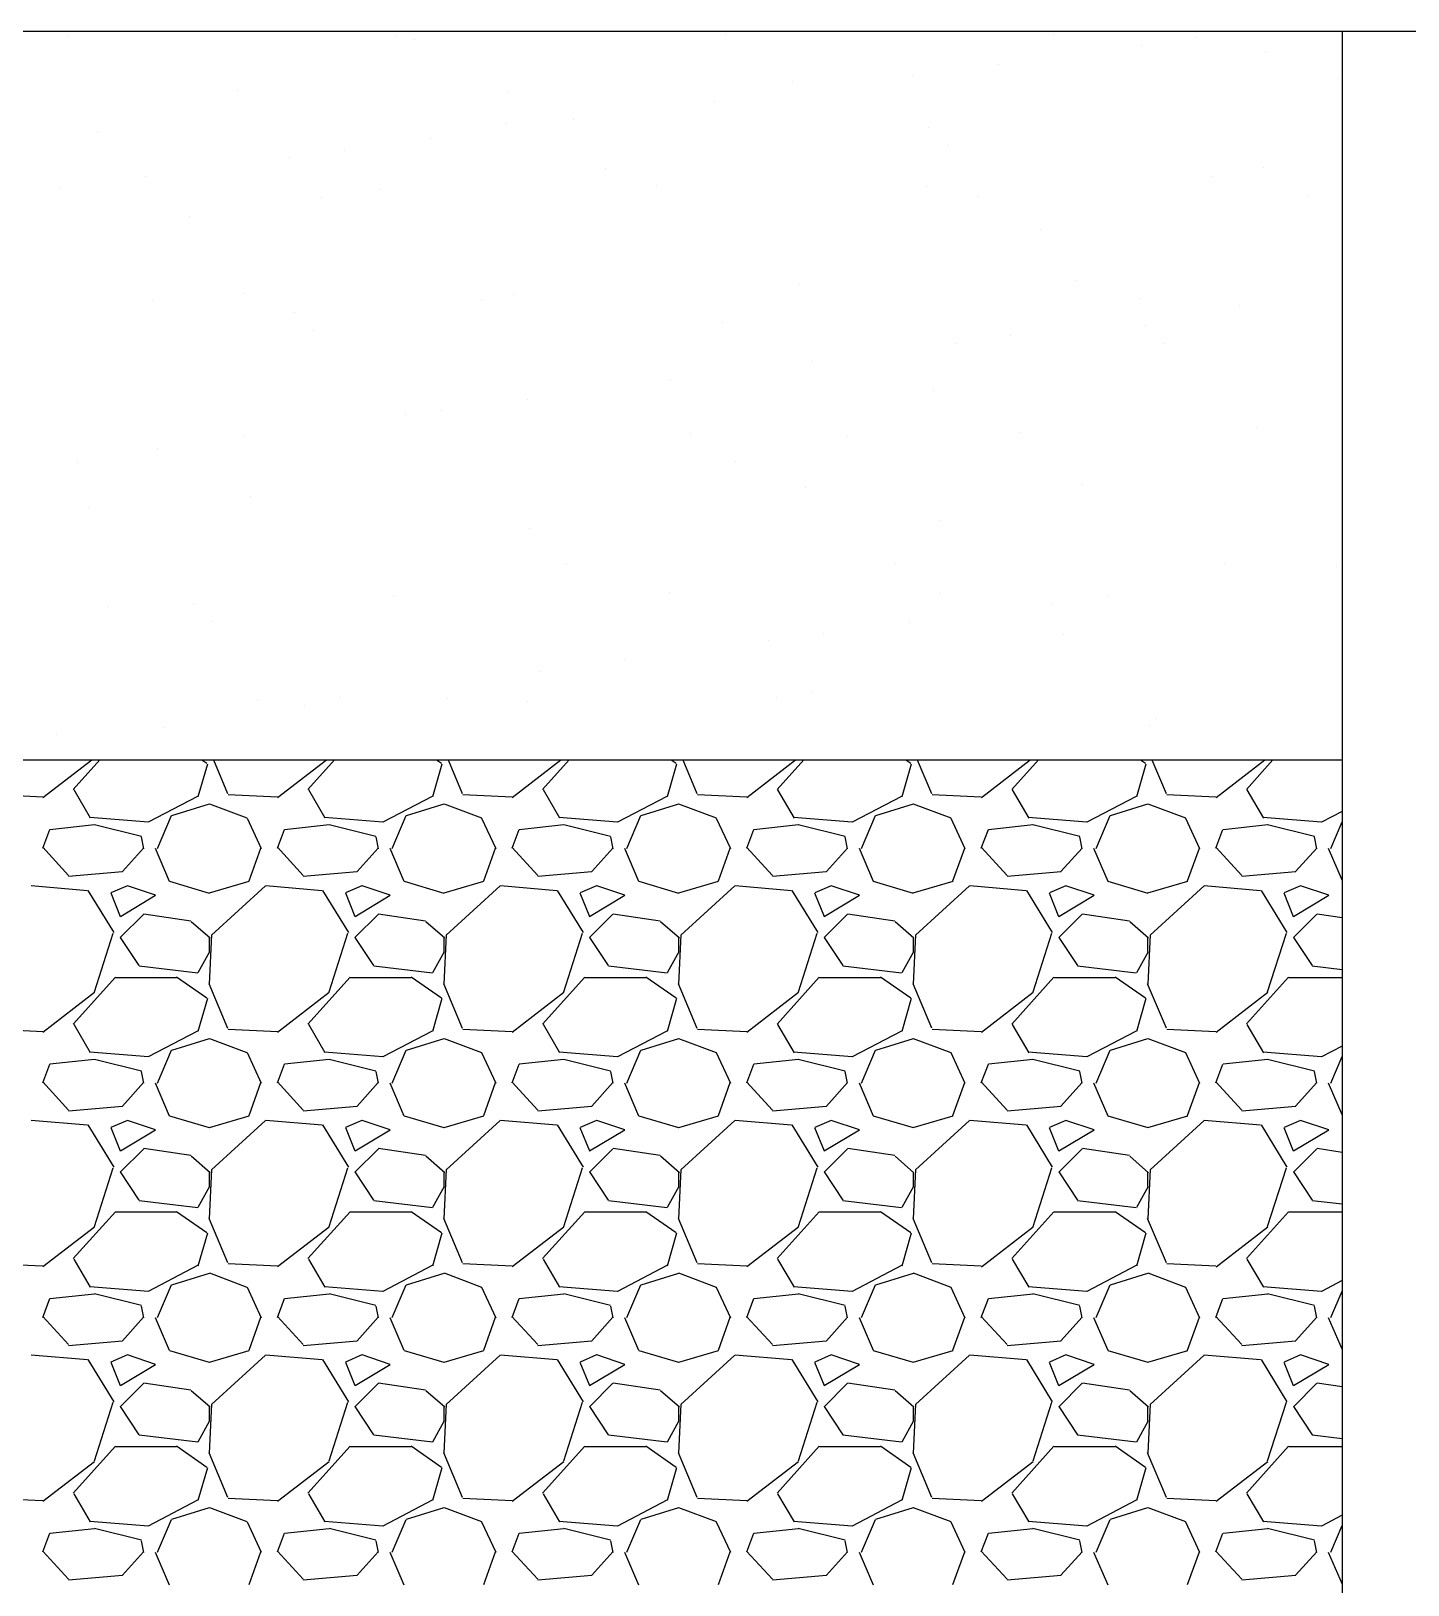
# Model space of a CAD drawing. Header units: metres. Extents: x 0 to 298, y 0 to 162.
# Drawn here: x 126.163 to 128.012, y 51.477 to 53.563 of the extents above; entities that cross this region are included whole.
import ezdxf

# ---------------------------------------------------------------- set-up
doc = ezdxf.new("R2010")
doc.units = ezdxf.units.M
doc.header["$MEASUREMENT"] = 0

msp = doc.modelspace()

# ---------------------------------------------------------------- linework, layer by layer
for p, q in [((121.79638, 53.5635), (131.25214, 53.5635)), ((126.21214, 53.55674), (126.21214, 53.55674)), ((126.65362, 53.55754), (126.65362, 53.55754)), ((126.67809, 53.55178), (126.67809, 53.55178)), ((127.0951, 53.55834), (127.0951, 53.55834)), ((127.53657, 53.55914), (127.53657, 53.55914)), ((127.72854, 53.55434), (127.72854, 53.55434)), ((127.9234, 53.5635), (127.9234, 47.10493)), ((127.65475, 53.54463), (127.65475, 53.54463)), ((127.82098, 53.53437), (127.82098, 53.53437)), ((127.34694, 53.5041), (127.34694, 53.5041)), ((127.4622, 53.51928), (127.4622, 53.51928)), ((126.43991, 53.48432), (126.43991, 53.48432)), ((127.18545, 53.49638), (127.18545, 53.49638)), ((127.91919, 53.49937), (127.91919, 53.49937)), ((126.80256, 53.48258), (126.80256, 53.48258)), ((127.0806, 53.46904), (127.0806, 53.46904)), ((126.89155, 53.44415), (126.89155, 53.44415)), ((126.25192, 53.42736), (126.25192, 53.42736)), ((126.80142, 53.43876), (126.80142, 53.43876)), ((127.36869, 53.43389), (127.36869, 53.43389)), ((126.58374, 53.40363), (126.58374, 53.40363)), ((126.699, 53.4188), (126.699, 53.4188)), ((127.39482, 53.40995), (127.39482, 53.40995)), ((126.50995, 53.39391), (126.50995, 53.39391)), ((127.81755, 53.38014), (127.81755, 53.38014)), ((126.3174, 53.36856), (126.3174, 53.36856)), ((126.93459, 53.37854), (126.93459, 53.37854)), ((127.74823, 53.36819), (127.74823, 53.36819)), ((126.20214, 53.35339), (126.20214, 53.35339)), ((126.5529, 53.33965), (126.5529, 53.33965)), ((126.63161, 53.35141), (126.63161, 53.35141)), ((127.00269, 53.35614), (127.00269, 53.35614)), ((127.36534, 53.3544), (127.36534, 53.3544)), ((127.43585, 53.34126), (127.43585, 53.34126)), ((127.87733, 53.34206), (127.87733, 53.34206)), ((126.37525, 53.31434), (126.37525, 53.31434)), ((127.51815, 53.29693), (127.51815, 53.29693)), ((127.19438, 53.22322), (127.19438, 53.22322)), ((127.56547, 53.22796), (127.56547, 53.22796)), ((126.32664, 53.20174), (126.32664, 53.20174)), ((126.44884, 53.21117), (126.44884, 53.21117)), ((126.76811, 53.20254), (126.76811, 53.20254)), ((126.81149, 53.20943), (126.81149, 53.20943)), ((127.65107, 53.20415), (127.65107, 53.20415)), ((127.78546, 53.19478), (127.78546, 53.19478)), ((126.51636, 53.18504), (126.51636, 53.18504)), ((127.09199, 53.17251), (127.09199, 53.17251)), ((126.54249, 53.1611), (126.54249, 53.1611)), ((127.47765, 53.15426), (127.47765, 53.15426)), ((127.65925, 53.16764), (127.65925, 53.16764)), ((127.40386, 53.14454), (127.40386, 53.14454)), ((127.68538, 53.14369), (127.68538, 53.14369)), ((127.2113, 53.11919), (127.2113, 53.11919)), ((127.02226, 53.09431), (127.02226, 53.09431)), ((126.8297, 53.06895), (126.8297, 53.06895)), ((127.37427, 53.08124), (127.37427, 53.08124)), ((126.66582, 53.04809), (126.66582, 53.04809)), ((126.71445, 53.05378), (126.71445, 53.05378)), ((127.49056, 53.02435), (127.49056, 53.02435)), ((127.80872, 53.03068), (127.80872, 53.03068)), ((126.33285, 53.00354), (126.33285, 53.00354)), ((126.4481, 53.01872), (126.4481, 53.01872)), ((127.04909, 53.02354), (127.04909, 53.02354)), ((127.25922, 53.01927), (127.25922, 53.01927)), ((126.22591, 52.98385), (126.22591, 52.98385)), ((127.10887, 52.98546), (127.10887, 52.98546)), ((127.20331, 52.95007), (127.20331, 52.95007)), ((127.5744, 52.9548), (127.5744, 52.9548)), ((126.23966, 52.92366), (126.23966, 52.92366)), ((126.45777, 52.93801), (126.45777, 52.93801)), ((127.38255, 52.90625), (127.38255, 52.90625)), ((126.83305, 52.89485), (126.83305, 52.89485)), ((126.88261, 52.84755), (126.88261, 52.84755)), ((127.32408, 52.84835), (127.32408, 52.84835)), ((127.76556, 52.84915), (127.76556, 52.84915)), ((127.91617, 52.84494), (127.91617, 52.84494)), ((126.38076, 52.79436), (126.38076, 52.79436)), ((126.64947, 52.80509), (126.64947, 52.80509)), ((127.02055, 52.80983), (127.02055, 52.80983)), ((127.3832, 52.80809), (127.3832, 52.80809)), ((127.53457, 52.7947), (127.53457, 52.7947)), ((127.60836, 52.80441), (127.60836, 52.80441)), ((126.26657, 52.7913), (126.26657, 52.7913)), ((126.40689, 52.77042), (126.40689, 52.77042)), ((127.22676, 52.75418), (127.22676, 52.75418)), ((127.34201, 52.76935), (127.34201, 52.76935)), ((127.54978, 52.75301), (127.54978, 52.75301)), ((127.15297, 52.74446), (127.15297, 52.74446)), ((126.96041, 52.71911), (126.96041, 52.71911)), ((126.84516, 52.70394), (126.84516, 52.70394)), ((127.21225, 52.67691), (127.21225, 52.67691)), ((126.4667, 52.66485), (126.4667, 52.66485)), ((126.53022, 52.65741), (126.53022, 52.65741)), ((126.57881, 52.66887), (126.57881, 52.66887)), ((126.7221, 52.66775), (126.7221, 52.66775)), ((126.82935, 52.66311), (126.82935, 52.66311)), ((127.16358, 52.66855), (127.16358, 52.66855)), ((126.34041, 52.62886), (126.34041, 52.62886)), ((127.66484, 52.63127), (127.66484, 52.63127)), ((127.67312, 52.64), (127.67312, 52.64)), ((126.19721, 52.61863), (126.19721, 52.61863)), ((124.58303, 52.58484), (127.9234, 52.58484)), ((126.17912, 52.53425), (126.24458, 52.58484)), ((126.21971, 52.54508), (126.25549, 52.58484)), ((126.39985, 52.57921), (126.38725, 52.53511)), ((126.39256, 52.58484), (126.39935, 52.58014)), ((126.40798, 52.58484), (126.42698, 52.53971)), ((126.49415, 52.53425), (126.55962, 52.58484)), ((126.53474, 52.54508), (126.57052, 52.58484)), ((126.71488, 52.57921), (126.70228, 52.53511)), ((126.7076, 52.58484), (126.71438, 52.58014)), ((126.72301, 52.58484), (126.74201, 52.53972)), ((126.80919, 52.53425), (126.87466, 52.58484)), ((126.84978, 52.54508), (126.88555, 52.58484)), ((127.02992, 52.57921), (127.01732, 52.53511)), ((127.02264, 52.58484), (127.02941, 52.58014)), ((127.03805, 52.58484), (127.05704, 52.53972)), ((127.12422, 52.53424), (127.18969, 52.58484)), ((127.16481, 52.54509), (127.20059, 52.58484)), ((127.34495, 52.57921), (127.33235, 52.53511)), ((127.33767, 52.58484), (127.34445, 52.58014)), ((127.35308, 52.58484), (127.37207, 52.53972)), ((127.43926, 52.53424), (127.50473, 52.58484)), ((127.47984, 52.54509), (127.51562, 52.58484)), ((127.65999, 52.57921), (127.64739, 52.53511)), ((127.65271, 52.58484), (127.65948, 52.58015)), ((127.66811, 52.58484), (127.68711, 52.53973)), ((127.75429, 52.53424), (127.81977, 52.58484)), ((127.79488, 52.54509), (127.83065, 52.58484)), ((126.24296, 52.50656), (126.22091, 52.54436)), ((126.558, 52.50656), (126.53595, 52.54436)), ((126.87303, 52.50656), (126.85098, 52.54436)), ((127.18807, 52.50656), (127.16602, 52.54436)), ((127.50311, 52.50656), (127.48105, 52.54436)), ((127.81814, 52.50656), (127.79609, 52.54436)), ((126.11273, 52.53831), (126.17889, 52.53516)), ((126.38669, 52.5356), (126.32053, 52.50094)), ((126.35227, 52.50997), (126.40268, 52.52573)), ((126.40258, 52.52581), (126.45298, 52.50691)), ((126.42777, 52.53831), (126.49392, 52.53516)), ((126.70172, 52.5356), (126.63556, 52.50095)), ((126.6673, 52.50997), (126.71771, 52.52573)), ((126.71761, 52.52581), (126.76802, 52.50691)), ((126.7428, 52.53831), (126.80896, 52.53516)), ((127.01675, 52.5356), (126.9506, 52.50095)), ((126.98234, 52.50997), (127.03274, 52.52573)), ((127.03265, 52.52581), (127.08305, 52.50691)), ((127.05783, 52.53831), (127.12399, 52.53516)), ((127.33179, 52.5356), (127.26563, 52.50095)), ((127.29737, 52.50997), (127.34778, 52.52573)), ((127.34768, 52.52581), (127.39809, 52.50691)), ((127.37287, 52.53831), (127.43903, 52.53516)), ((127.64682, 52.5356), (127.58066, 52.50095)), ((127.6124, 52.50997), (127.66281, 52.52573)), ((127.66271, 52.52581), (127.71312, 52.50691)), ((127.6879, 52.53831), (127.75406, 52.53516)), ((126.32064, 52.50097), (126.24188, 52.50727)), ((126.33294, 52.4658), (126.35184, 52.5099)), ((126.45308, 52.50667), (126.47199, 52.46571)), ((126.63568, 52.50097), (126.55692, 52.50727)), ((126.64798, 52.4658), (126.66688, 52.5099)), ((126.76812, 52.50667), (126.78702, 52.46571)), ((126.95071, 52.50097), (126.87195, 52.50727)), ((126.96301, 52.4658), (126.98191, 52.5099)), ((127.08315, 52.50667), (127.10205, 52.46571)), ((127.26574, 52.50097), (127.18699, 52.50727)), ((127.27804, 52.4658), (127.29694, 52.5099)), ((127.39819, 52.50667), (127.41709, 52.46571)), ((127.58078, 52.50097), (127.50202, 52.50727)), ((127.59307, 52.4658), (127.61198, 52.5099)), ((127.71322, 52.50666), (127.73212, 52.46571)), ((127.89581, 52.50097), (127.81705, 52.50727)), ((127.9234, 52.51546), (127.8957, 52.50095)), ((126.17886, 52.46613), (126.18832, 52.49133)), ((126.24836, 52.49733), (126.1885, 52.49103)), ((126.31121, 52.48187), (126.2482, 52.49762)), ((126.4939, 52.46613), (126.50335, 52.49133)), ((126.56339, 52.49733), (126.50353, 52.49103)), ((126.62624, 52.48187), (126.56324, 52.49762)), ((126.80893, 52.46613), (126.81838, 52.49133)), ((126.87842, 52.49733), (126.81857, 52.49103)), ((126.94128, 52.48187), (126.87827, 52.49762)), ((127.12397, 52.46613), (127.13342, 52.49133)), ((127.19346, 52.49733), (127.1336, 52.49103)), ((127.25631, 52.48187), (127.1933, 52.49762)), ((127.439, 52.46613), (127.44845, 52.49133)), ((127.50849, 52.49733), (127.44863, 52.49103)), ((127.57134, 52.48187), (127.50834, 52.49762)), ((127.75403, 52.46613), (127.76348, 52.49133)), ((127.82352, 52.49733), (127.76367, 52.49103)), ((127.88638, 52.48187), (127.82337, 52.49763)), ((127.90811, 52.4658), (127.9234, 52.50148)), ((126.21344, 52.42952), (126.17879, 52.46732)), ((126.31422, 52.46632), (126.28587, 52.43482)), ((126.31445, 52.46547), (126.3113, 52.48122)), ((126.32971, 52.46607), (126.34861, 52.42196)), ((126.45588, 52.4223), (126.47164, 52.46641)), ((126.52848, 52.42952), (126.49382, 52.46733)), ((126.62925, 52.46633), (126.6009, 52.43482)), ((126.62949, 52.46547), (126.62634, 52.48122)), ((126.64474, 52.46607), (126.66364, 52.42196)), ((126.77092, 52.4223), (126.78667, 52.46641)), ((126.84351, 52.42953), (126.80886, 52.46733)), ((126.94429, 52.46633), (126.91593, 52.43482)), ((126.94452, 52.46547), (126.94137, 52.48122)), ((126.95977, 52.46607), (126.97867, 52.42196)), ((127.08595, 52.4223), (127.1017, 52.46641)), ((127.15854, 52.42953), (127.12389, 52.46733)), ((127.25932, 52.46633), (127.23097, 52.43483)), ((127.25956, 52.46547), (127.2564, 52.48122)), ((127.2748, 52.46607), (127.29371, 52.42196)), ((127.40098, 52.42231), (127.41674, 52.46641)), ((127.47358, 52.42953), (127.43892, 52.46734)), ((127.57435, 52.46633), (127.546, 52.43483)), ((127.57459, 52.46547), (127.57144, 52.48122)), ((127.58984, 52.46607), (127.60874, 52.42196)), ((127.71602, 52.42231), (127.73177, 52.46641)), ((127.78861, 52.42953), (127.75396, 52.46734)), ((127.88939, 52.46633), (127.86103, 52.43483)), ((127.88962, 52.46547), (127.88647, 52.48122)), ((127.90487, 52.46607), (127.9234, 52.42283)), ((126.28605, 52.43439), (126.21359, 52.42809)), ((126.34891, 52.42167), (126.40247, 52.40592)), ((126.40264, 52.40602), (126.4562, 52.42178)), ((126.60108, 52.43439), (126.52862, 52.42809)), ((126.66395, 52.42167), (126.7175, 52.40592)), ((126.71768, 52.40602), (126.77123, 52.42178)), ((126.91612, 52.43439), (126.84366, 52.42809)), ((126.97898, 52.42167), (127.03254, 52.40592)), ((127.03271, 52.40602), (127.08627, 52.42178)), ((127.23115, 52.43439), (127.15869, 52.42809)), ((127.29401, 52.42167), (127.34757, 52.40592)), ((127.34774, 52.40602), (127.4013, 52.42178)), ((127.54618, 52.43439), (127.47373, 52.42808)), ((127.60905, 52.42167), (127.6626, 52.40592)), ((127.66278, 52.40602), (127.71633, 52.42178)), ((127.86122, 52.43439), (127.78876, 52.42808)), ((126.2389, 52.4091), (126.16329, 52.4154)), ((126.27466, 52.35282), (126.24001, 52.40953)), ((126.27011, 52.40605), (126.28271, 52.37454)), ((126.29242, 52.41564), (126.27037, 52.40619)), ((126.28306, 52.37461), (126.33031, 52.40297)), ((126.33032, 52.40302), (126.29252, 52.41562)), ((126.47809, 52.41544), (126.40563, 52.34928)), ((126.55393, 52.4091), (126.47833, 52.4154)), ((126.5897, 52.35282), (126.55504, 52.40953)), ((126.58514, 52.40605), (126.59774, 52.37454)), ((126.60745, 52.41564), (126.5854, 52.40619)), ((126.59809, 52.37461), (126.64535, 52.40297)), ((126.64535, 52.40302), (126.60755, 52.41562)), ((126.79312, 52.41544), (126.72067, 52.34928)), ((126.86897, 52.4091), (126.79336, 52.4154)), ((126.90473, 52.35282), (126.87008, 52.40953)), ((126.90018, 52.40605), (126.91278, 52.37454)), ((126.92249, 52.41564), (126.90044, 52.40619)), ((126.91313, 52.37461), (126.96038, 52.40297)), ((126.96039, 52.40302), (126.92258, 52.41562)), ((127.10816, 52.41543), (127.0357, 52.34928)), ((127.184, 52.4091), (127.10839, 52.4154)), ((127.21977, 52.35282), (127.18512, 52.40953)), ((127.21521, 52.40605), (127.22781, 52.37454)), ((127.23752, 52.41564), (127.21547, 52.40619)), ((127.22816, 52.37461), (127.27542, 52.40297)), ((127.27542, 52.40302), (127.23762, 52.41563)), ((127.42319, 52.41543), (127.35073, 52.34928)), ((127.49904, 52.4091), (127.42343, 52.4154)), ((127.53481, 52.35282), (127.50015, 52.40953)), ((127.53024, 52.40605), (127.54284, 52.37454)), ((127.55256, 52.41564), (127.5305, 52.40619)), ((127.5432, 52.37461), (127.59045, 52.40297)), ((127.59046, 52.40302), (127.55265, 52.41563)), ((127.73822, 52.41543), (127.66577, 52.34928)), ((127.81407, 52.4091), (127.73846, 52.4154)), ((127.84984, 52.35282), (127.81519, 52.40953)), ((127.84528, 52.40605), (127.85788, 52.37454)), ((127.86759, 52.41564), (127.84554, 52.40619)), ((127.85823, 52.37461), (127.90549, 52.40297)), ((127.90549, 52.40302), (127.86769, 52.41563)), ((126.3144, 52.37763), (126.2829, 52.34613)), ((126.37768, 52.36831), (126.31468, 52.37777)), ((126.62944, 52.37763), (126.59793, 52.34613)), ((126.69272, 52.36831), (126.62971, 52.37777)), ((126.94447, 52.37763), (126.91297, 52.34613)), ((127.00775, 52.36831), (126.94475, 52.37777)), ((127.2595, 52.37763), (127.228, 52.34613)), ((127.32279, 52.36831), (127.25978, 52.37777)), ((127.57454, 52.37763), (127.54303, 52.34613)), ((127.63782, 52.36831), (127.57481, 52.37777)), ((127.88957, 52.37763), (127.85807, 52.34613)), ((127.9234, 52.37273), (127.88985, 52.37777)), ((126.40354, 52.34537), (126.37833, 52.36742)), ((126.71857, 52.34536), (126.69337, 52.36742)), ((127.03361, 52.34536), (127.00841, 52.36741)), ((127.34864, 52.34536), (127.32344, 52.36741)), ((127.66368, 52.34536), (127.63848, 52.36741)), ((126.2483, 52.27336), (126.27351, 52.35212)), ((126.28281, 52.34639), (126.30801, 52.30859)), ((126.40544, 52.34975), (126.40229, 52.28359)), ((126.40266, 52.32731), (126.40266, 52.34621)), ((126.56334, 52.27336), (126.58854, 52.35212)), ((126.59784, 52.34639), (126.62305, 52.30859)), ((126.72047, 52.34975), (126.71732, 52.28359)), ((126.7177, 52.32731), (126.7177, 52.34621)), ((126.87837, 52.27336), (126.90358, 52.35212)), ((126.91288, 52.34639), (126.93808, 52.30859)), ((127.03551, 52.34975), (127.03236, 52.28359)), ((127.03273, 52.32731), (127.03273, 52.34621)), ((127.19341, 52.27336), (127.21861, 52.35212)), ((127.22791, 52.34639), (127.25311, 52.30859)), ((127.35054, 52.34975), (127.34739, 52.2836)), ((127.34776, 52.32731), (127.34776, 52.34621)), ((127.50844, 52.27336), (127.53364, 52.35211)), ((127.54294, 52.3464), (127.56815, 52.30859)), ((127.66557, 52.34975), (127.66242, 52.2836)), ((127.6628, 52.32731), (127.6628, 52.34621)), ((127.82347, 52.27336), (127.84868, 52.35211)), ((127.85798, 52.3464), (127.88318, 52.30859)), ((126.38748, 52.29915), (126.40323, 52.32751)), ((126.70252, 52.29915), (126.71827, 52.32751)), ((127.01755, 52.29916), (127.0333, 52.32751)), ((127.33259, 52.29916), (127.34834, 52.32751)), ((127.64762, 52.29916), (127.66337, 52.32751)), ((126.3082, 52.30827), (126.38696, 52.29882)), ((126.35839, 52.29346), (126.39935, 52.2651)), ((126.62324, 52.30827), (126.702, 52.29882)), ((126.67343, 52.29346), (126.71438, 52.2651)), ((126.93827, 52.30827), (127.01703, 52.29882)), ((126.98846, 52.29346), (127.02941, 52.26511)), ((127.25331, 52.30827), (127.33206, 52.29882)), ((127.30349, 52.29346), (127.34445, 52.26511)), ((127.56834, 52.30827), (127.6471, 52.29882)), ((127.61853, 52.29346), (127.65948, 52.26511)), ((127.88337, 52.30827), (127.9234, 52.30347)), ((126.17912, 52.21922), (126.24843, 52.27277)), ((126.21971, 52.23005), (126.27642, 52.29306)), ((126.27665, 52.29265), (126.35856, 52.29265)), ((126.40178, 52.28453), (126.42698, 52.22468)), ((126.49415, 52.21921), (126.56346, 52.27277)), ((126.53474, 52.23005), (126.59145, 52.29306)), ((126.59168, 52.29265), (126.67359, 52.29265)), ((126.71681, 52.28454), (126.74201, 52.22468)), ((126.80919, 52.21921), (126.87849, 52.27276)), ((126.84978, 52.23005), (126.90648, 52.29306)), ((126.90672, 52.29265), (126.98862, 52.29265)), ((127.03184, 52.28454), (127.05704, 52.22468)), ((127.12422, 52.21921), (127.19353, 52.27276)), ((127.16481, 52.23005), (127.22152, 52.29306)), ((127.22175, 52.29265), (127.30366, 52.29265)), ((127.34687, 52.28454), (127.37208, 52.22469)), ((127.43926, 52.2192), (127.50856, 52.27276)), ((127.47984, 52.23005), (127.53655, 52.29306)), ((127.53678, 52.29265), (127.61869, 52.29265)), ((127.6619, 52.28455), (127.68711, 52.22469)), ((127.75429, 52.2192), (127.8236, 52.27275)), ((127.79488, 52.23006), (127.85158, 52.29306)), ((127.85182, 52.29265), (127.9234, 52.29265)), ((126.39985, 52.26418), (126.38725, 52.22008)), ((126.71488, 52.26418), (126.70228, 52.22008)), ((127.02992, 52.26418), (127.01732, 52.22008)), ((127.34495, 52.26418), (127.33235, 52.22007)), ((127.65999, 52.26418), (127.64739, 52.22007)), ((126.11273, 52.22328), (126.17889, 52.22013)), ((126.24296, 52.19153), (126.22091, 52.22933)), ((126.38669, 52.22057), (126.32053, 52.18591)), ((126.35227, 52.19494), (126.40267, 52.21069)), ((126.40258, 52.21078), (126.45298, 52.19187)), ((126.42777, 52.22328), (126.49392, 52.22013)), ((126.558, 52.19152), (126.53594, 52.22933)), ((126.70172, 52.22057), (126.63556, 52.18591)), ((126.6673, 52.19494), (126.71771, 52.21069)), ((126.71761, 52.21078), (126.76802, 52.19187)), ((126.7428, 52.22328), (126.80896, 52.22013)), ((126.87303, 52.19152), (126.85098, 52.22933)), ((127.01675, 52.22057), (126.95059, 52.18592)), ((126.98234, 52.19494), (127.03274, 52.21069)), ((127.03265, 52.21078), (127.08305, 52.19187)), ((127.05784, 52.22328), (127.12399, 52.22013)), ((127.18807, 52.19152), (127.16602, 52.22933)), ((127.33178, 52.22057), (127.26563, 52.18592)), ((127.29737, 52.19494), (127.34778, 52.21069)), ((127.34768, 52.21078), (127.39809, 52.19188)), ((127.37287, 52.22328), (127.43903, 52.22013)), ((127.5031, 52.19152), (127.48105, 52.22933)), ((127.64682, 52.22057), (127.58066, 52.18592)), ((127.6124, 52.19494), (127.66281, 52.21069)), ((127.66271, 52.21078), (127.71312, 52.19188)), ((127.6879, 52.22328), (127.75406, 52.22013)), ((127.81814, 52.19152), (127.79609, 52.22933)), ((126.32064, 52.18593), (126.24188, 52.19223)), ((126.33294, 52.15076), (126.35184, 52.19487)), ((126.45308, 52.19163), (126.47199, 52.15068)), ((126.63568, 52.18593), (126.55692, 52.19223)), ((126.64797, 52.15076), (126.66688, 52.19487)), ((126.76812, 52.19163), (126.78702, 52.15068)), ((126.95071, 52.18593), (126.87195, 52.19223)), ((126.96301, 52.15076), (126.98191, 52.19487)), ((127.08315, 52.19163), (127.10205, 52.15068)), ((127.26574, 52.18593), (127.18699, 52.19223)), ((127.27804, 52.15076), (127.29694, 52.19487)), ((127.39819, 52.19163), (127.41709, 52.15068)), ((127.58078, 52.18593), (127.50202, 52.19223)), ((127.59307, 52.15076), (127.61197, 52.19487)), ((127.71322, 52.19163), (127.73212, 52.15068)), ((127.89581, 52.18593), (127.81705, 52.19223)), ((127.9234, 52.20043), (127.89569, 52.18592)), ((126.17886, 52.15109), (126.18832, 52.1763)), ((126.24835, 52.1823), (126.1885, 52.176)), ((126.31121, 52.16684), (126.2482, 52.18259)), ((126.4939, 52.15109), (126.50335, 52.1763)), ((126.56339, 52.1823), (126.50353, 52.176)), ((126.62624, 52.16684), (126.56324, 52.18259)), ((126.80893, 52.15109), (126.81838, 52.1763)), ((126.87842, 52.1823), (126.81856, 52.176)), ((126.94128, 52.16684), (126.87827, 52.18259)), ((127.12397, 52.15109), (127.13342, 52.1763)), ((127.19345, 52.1823), (127.1336, 52.176)), ((127.25631, 52.16684), (127.1933, 52.18259)), ((127.439, 52.1511), (127.44845, 52.1763)), ((127.50849, 52.1823), (127.44863, 52.176)), ((127.57135, 52.16684), (127.50834, 52.18259)), ((127.75403, 52.1511), (127.76348, 52.1763)), ((127.82352, 52.1823), (127.76367, 52.176)), ((127.88638, 52.16684), (127.82337, 52.18259)), ((127.90811, 52.15076), (127.9234, 52.18645)), ((126.21344, 52.11448), (126.17879, 52.15229)), ((126.31422, 52.15129), (126.28587, 52.11979)), ((126.31445, 52.15044), (126.3113, 52.16619)), ((126.32971, 52.15103), (126.34861, 52.10693)), ((126.45588, 52.10727), (126.47164, 52.15137)), ((126.52848, 52.11449), (126.49382, 52.15229)), ((126.62925, 52.15129), (126.6009, 52.11979)), ((126.62949, 52.15044), (126.62634, 52.16619)), ((126.64474, 52.15103), (126.66364, 52.10693)), ((126.77092, 52.10727), (126.78667, 52.15137)), ((126.84351, 52.11449), (126.80886, 52.15229)), ((126.94429, 52.15129), (126.91593, 52.11979)), ((126.94452, 52.15044), (126.94137, 52.16619)), ((126.95977, 52.15103), (126.97867, 52.10693)), ((127.08595, 52.10727), (127.1017, 52.15138)), ((127.15854, 52.11449), (127.12389, 52.1523)), ((127.25932, 52.1513), (127.23097, 52.11979)), ((127.25955, 52.15044), (127.2564, 52.16619)), ((127.2748, 52.15103), (127.29371, 52.10693)), ((127.40098, 52.10727), (127.41674, 52.15138)), ((127.47358, 52.11449), (127.43892, 52.1523)), ((127.57435, 52.1513), (127.546, 52.11979)), ((127.57459, 52.15043), (127.57144, 52.16619)), ((127.58984, 52.15103), (127.60874, 52.10693)), ((127.71602, 52.10727), (127.73177, 52.15138)), ((127.78861, 52.1145), (127.75396, 52.1523)), ((127.88939, 52.1513), (127.86103, 52.11979)), ((127.88962, 52.15043), (127.88647, 52.16619)), ((127.90487, 52.15103), (127.9234, 52.10779)), ((126.28605, 52.11935), (126.21359, 52.11305)), ((126.34891, 52.10664), (126.40247, 52.09089)), ((126.40264, 52.09099), (126.4562, 52.10674)), ((126.60108, 52.11935), (126.52863, 52.11305)), ((126.66395, 52.10664), (126.7175, 52.09089)), ((126.71768, 52.09099), (126.77123, 52.10674)), ((126.91612, 52.11935), (126.84366, 52.11305)), ((126.97898, 52.10664), (127.03254, 52.09089)), ((127.03271, 52.09099), (127.08627, 52.10674)), ((127.23115, 52.11935), (127.15869, 52.11305)), ((127.29401, 52.10664), (127.34757, 52.09089)), ((127.34774, 52.09099), (127.4013, 52.10674)), ((127.54619, 52.11935), (127.47373, 52.11305)), ((127.60905, 52.10664), (127.6626, 52.09089)), ((127.66278, 52.09099), (127.71633, 52.10674)), ((127.86122, 52.11935), (127.78876, 52.11305)), ((126.2389, 52.09407), (126.16329, 52.10037)), ((126.27466, 52.03779), (126.24001, 52.09449)), ((126.27011, 52.09101), (126.28271, 52.05951)), ((126.29242, 52.10061), (126.27037, 52.09116)), ((126.28306, 52.05958), (126.33032, 52.08793)), ((126.33032, 52.08799), (126.29252, 52.10059)), ((126.47809, 52.1004), (126.40563, 52.03424)), ((126.55393, 52.09407), (126.47832, 52.10037)), ((126.5897, 52.03779), (126.55504, 52.09449)), ((126.58514, 52.09101), (126.59774, 52.05951)), ((126.60745, 52.10061), (126.5854, 52.09116)), ((126.59809, 52.05958), (126.64535, 52.08793)), ((126.64535, 52.08799), (126.60755, 52.10059)), ((126.79312, 52.1004), (126.72066, 52.03424)), ((126.86897, 52.09407), (126.79336, 52.10037)), ((126.90473, 52.03779), (126.87008, 52.09449)), ((126.90018, 52.09101), (126.91278, 52.05951)), ((126.92249, 52.10061), (126.90044, 52.09116)), ((126.91313, 52.05958), (126.96038, 52.08793)), ((126.96039, 52.08799), (126.92258, 52.10059)), ((127.10816, 52.1004), (127.0357, 52.03424)), ((127.184, 52.09407), (127.10839, 52.10037)), ((127.21977, 52.03779), (127.18512, 52.09449)), ((127.21521, 52.09101), (127.22781, 52.05951)), ((127.23752, 52.10061), (127.21547, 52.09116)), ((127.22816, 52.05958), (127.27542, 52.08793)), ((127.27542, 52.08799), (127.23762, 52.10059)), ((127.42319, 52.1004), (127.35073, 52.03424)), ((127.49903, 52.09407), (127.42343, 52.10037)), ((127.53481, 52.03779), (127.50015, 52.09449)), ((127.53024, 52.09101), (127.54284, 52.05951)), ((127.55256, 52.10061), (127.5305, 52.09116)), ((127.5432, 52.05958), (127.59045, 52.08793)), ((127.59046, 52.08799), (127.55265, 52.10059)), ((127.73822, 52.1004), (127.66576, 52.03424)), ((127.81407, 52.09407), (127.73846, 52.10037)), ((127.84984, 52.03779), (127.81519, 52.0945)), ((127.84528, 52.09101), (127.85788, 52.05951)), ((127.86759, 52.10061), (127.84554, 52.09116)), ((127.85823, 52.05958), (127.90549, 52.08793)), ((127.90549, 52.08799), (127.86769, 52.10059)), ((126.3144, 52.0626), (126.2829, 52.0311)), ((126.37768, 52.05328), (126.31468, 52.06273)), ((126.40354, 52.03033), (126.37833, 52.05239)), ((126.62944, 52.0626), (126.59793, 52.0311)), ((126.69272, 52.05328), (126.62971, 52.06273)), ((126.71857, 52.03033), (126.69337, 52.05238)), ((126.94447, 52.0626), (126.91297, 52.0311)), ((127.00775, 52.05328), (126.94474, 52.06273)), ((127.03361, 52.03033), (127.0084, 52.05238)), ((127.2595, 52.0626), (127.228, 52.0311)), ((127.32278, 52.05328), (127.25978, 52.06273)), ((127.34864, 52.03033), (127.32344, 52.05238)), ((127.57454, 52.0626), (127.54303, 52.0311)), ((127.63782, 52.05328), (127.57481, 52.06273)), ((127.66368, 52.03033), (127.63848, 52.05238)), ((127.88957, 52.0626), (127.85807, 52.03109)), ((127.9234, 52.0577), (127.88985, 52.06273)), ((126.2483, 51.95833), (126.27351, 52.03708)), ((126.28281, 52.03136), (126.30801, 51.99356)), ((126.40544, 52.03472), (126.40229, 51.96856)), ((126.40266, 52.01227), (126.40266, 52.03118)), ((126.56334, 51.95833), (126.58854, 52.03708)), ((126.59784, 52.03136), (126.62305, 51.99356)), ((126.72047, 52.03472), (126.71732, 51.96856)), ((126.7177, 52.01227), (126.7177, 52.03118)), ((126.87837, 51.95832), (126.90357, 52.03708)), ((126.91288, 52.03136), (126.93808, 51.99356)), ((127.03551, 52.03472), (127.03236, 51.96856)), ((127.03273, 52.01227), (127.03273, 52.03118)), ((127.19341, 51.95832), (127.21861, 52.03708)), ((127.22791, 52.03136), (127.25311, 51.99356)), ((127.35054, 52.03472), (127.34739, 51.96856)), ((127.34776, 52.01227), (127.34776, 52.03118)), ((127.50844, 51.95832), (127.53364, 52.03708)), ((127.54294, 52.03136), (127.56815, 51.99356)), ((127.66557, 52.03472), (127.66242, 51.96856)), ((127.6628, 52.01227), (127.6628, 52.03118)), ((127.82347, 51.95832), (127.84868, 52.03708)), ((127.85798, 52.03136), (127.88318, 51.99356)), ((126.38748, 51.98412), (126.40323, 52.01247)), ((126.70252, 51.98412), (126.71827, 52.01247)), ((127.01755, 51.98412), (127.0333, 52.01247)), ((127.33259, 51.98412), (127.34834, 52.01248)), ((127.64762, 51.98412), (127.66338, 52.01248)), ((126.3082, 51.99324), (126.38696, 51.98379)), ((126.62324, 51.99324), (126.702, 51.98379)), ((126.93827, 51.99324), (127.01703, 51.98379)), ((127.2533, 51.99324), (127.33206, 51.98379)), ((127.56834, 51.99324), (127.6471, 51.98379)), ((127.88337, 51.99324), (127.9234, 51.98843)), ((126.21971, 51.91502), (126.27642, 51.97802)), ((126.27665, 51.97762), (126.35856, 51.97762)), ((126.35839, 51.97842), (126.39935, 51.95007)), ((126.40178, 51.9695), (126.42698, 51.90964)), ((126.53474, 51.91502), (126.59145, 51.97802)), ((126.59168, 51.97762), (126.67359, 51.97762)), ((126.67343, 51.97842), (126.71438, 51.95007)), ((126.71681, 51.9695), (126.74201, 51.90965)), ((126.84978, 51.91502), (126.90648, 51.97803)), ((126.90672, 51.97762), (126.98862, 51.97762)), ((126.98846, 51.97842), (127.02942, 51.95007)), ((127.03184, 51.96951), (127.05704, 51.90965)), ((127.16481, 51.91502), (127.22152, 51.97803)), ((127.22175, 51.97762), (127.30366, 51.97762)), ((127.30349, 51.97842), (127.34445, 51.95007)), ((127.34687, 51.96951), (127.37208, 51.90965)), ((127.47984, 51.91502), (127.53655, 51.97803)), ((127.53678, 51.97762), (127.61869, 51.97762)), ((127.61853, 51.97843), (127.65948, 51.95007)), ((127.66191, 51.96951), (127.68711, 51.90966)), ((127.79488, 51.91502), (127.85158, 51.97803)), ((127.85182, 51.97762), (127.9234, 51.97762)), ((126.17912, 51.90418), (126.24843, 51.95773)), ((126.39985, 51.94915), (126.38725, 51.90504)), ((126.49415, 51.90417), (126.56346, 51.95773)), ((126.71488, 51.94915), (126.70228, 51.90504)), ((126.80919, 51.90417), (126.87849, 51.95773)), ((127.02992, 51.94915), (127.01732, 51.90504)), ((127.12422, 51.90417), (127.19353, 51.95772)), ((127.34495, 51.94915), (127.33235, 51.90504)), ((127.43926, 51.90416), (127.50856, 51.95772)), ((127.65999, 51.94915), (127.64739, 51.90504)), ((127.75429, 51.90416), (127.8236, 51.95772)), ((126.11274, 51.90825), (126.17889, 51.9051)), ((126.24296, 51.87649), (126.22091, 51.9143)), ((126.38668, 51.90554), (126.32053, 51.87088)), ((126.42777, 51.90825), (126.49393, 51.9051)), ((126.55799, 51.87649), (126.53594, 51.9143)), ((126.70172, 51.90554), (126.63556, 51.87088)), ((126.7428, 51.90825), (126.80896, 51.9051)), ((126.87303, 51.87649), (126.85098, 51.91429)), ((127.01675, 51.90554), (126.95059, 51.87088)), ((127.05784, 51.90825), (127.12399, 51.9051)), ((127.18807, 51.87649), (127.16601, 51.91429)), ((127.33178, 51.90554), (127.26563, 51.87089)), ((127.37287, 51.90825), (127.43903, 51.9051)), ((127.5031, 51.87649), (127.48105, 51.91429)), ((127.64682, 51.90554), (127.58066, 51.87089)), ((127.6879, 51.90825), (127.75406, 51.9051)), ((127.81814, 51.87649), (127.79609, 51.91429)), ((126.32064, 51.87089), (126.24189, 51.8772)), ((126.33294, 51.83573), (126.35184, 51.87983)), ((126.35227, 51.87991), (126.40267, 51.89566)), ((126.40258, 51.89574), (126.45299, 51.87684)), ((126.45308, 51.8766), (126.47199, 51.83564)), ((126.63568, 51.87089), (126.55692, 51.8772)), ((126.64797, 51.83573), (126.66688, 51.87983)), ((126.6673, 51.87991), (126.71771, 51.89566)), ((126.71761, 51.89574), (126.76802, 51.87684)), ((126.76812, 51.8766), (126.78702, 51.83564)), ((126.95071, 51.8709), (126.87195, 51.8772)), ((126.96301, 51.83573), (126.98191, 51.87983)), ((126.98234, 51.87991), (127.03274, 51.89566)), ((127.03265, 51.89574), (127.08305, 51.87684)), ((127.08315, 51.8766), (127.10205, 51.83564)), ((127.26575, 51.8709), (127.18699, 51.8772)), ((127.27804, 51.83573), (127.29694, 51.87983)), ((127.29737, 51.87991), (127.34778, 51.89566)), ((127.34768, 51.89574), (127.39809, 51.87684)), ((127.39818, 51.8766), (127.41709, 51.83564)), ((127.58078, 51.8709), (127.50202, 51.8772)), ((127.59307, 51.83573), (127.61197, 51.87983)), ((127.6124, 51.87991), (127.66281, 51.89566)), ((127.66271, 51.89574), (127.71312, 51.87684)), ((127.71322, 51.8766), (127.73212, 51.83564)), ((127.89581, 51.8709), (127.81705, 51.8772)), ((127.9234, 51.8854), (127.89569, 51.87089)), ((126.17887, 51.83606), (126.18832, 51.86126)), ((126.24835, 51.86727), (126.1885, 51.86097)), ((126.31121, 51.8518), (126.2482, 51.86755)), ((126.4939, 51.83606), (126.50335, 51.86126)), ((126.56339, 51.86727), (126.50353, 51.86097)), ((126.62624, 51.8518), (126.56324, 51.86755)), ((126.80893, 51.83606), (126.81838, 51.86126)), ((126.87842, 51.86727), (126.81856, 51.86097)), ((126.94128, 51.8518), (126.87827, 51.86756)), ((127.12397, 51.83606), (127.13342, 51.86126)), ((127.19345, 51.86727), (127.1336, 51.86097)), ((127.25631, 51.8518), (127.19331, 51.86756)), ((127.439, 51.83606), (127.44845, 51.86126)), ((127.50849, 51.86727), (127.44863, 51.86097)), ((127.57135, 51.8518), (127.50834, 51.86756)), ((127.75403, 51.83606), (127.76348, 51.86126)), ((127.82352, 51.86727), (127.76366, 51.86097)), ((127.88638, 51.8518), (127.82337, 51.86756)), ((127.90811, 51.83573), (127.9234, 51.87142)), ((126.21344, 51.79945), (126.17879, 51.83725)), ((126.31422, 51.83626), (126.28587, 51.80476)), ((126.31445, 51.83541), (126.3113, 51.85116)), ((126.32971, 51.836), (126.34861, 51.79189)), ((126.45588, 51.79224), (126.47164, 51.83634)), ((126.52848, 51.79945), (126.49382, 51.83725)), ((126.62925, 51.83626), (126.6009, 51.80476)), ((126.62949, 51.8354), (126.62634, 51.85116)), ((126.64474, 51.836), (126.66364, 51.79189)), ((126.77092, 51.79224), (126.78667, 51.83634)), ((126.84351, 51.79945), (126.80886, 51.83726)), ((126.94429, 51.83626), (126.91593, 51.80476)), ((126.94452, 51.8354), (126.94137, 51.85116)), ((126.95977, 51.836), (126.97867, 51.79189)), ((127.08595, 51.79224), (127.1017, 51.83634)), ((127.15854, 51.79946), (127.12389, 51.83726)), ((127.25932, 51.83626), (127.23097, 51.80476)), ((127.25955, 51.8354), (127.2564, 51.85115)), ((127.27481, 51.836), (127.29371, 51.79189)), ((127.40098, 51.79224), (127.41674, 51.83634)), ((127.47358, 51.79946), (127.43892, 51.83726)), ((127.57435, 51.83626), (127.546, 51.80476)), ((127.57459, 51.8354), (127.57144, 51.85115)), ((127.58984, 51.836), (127.60874, 51.79189)), ((127.71602, 51.79224), (127.73177, 51.83635)), ((127.78861, 51.79946), (127.75396, 51.83727)), ((127.88939, 51.83627), (127.86103, 51.80476)), ((127.88962, 51.8354), (127.88647, 51.85115)), ((127.90487, 51.836), (127.9234, 51.79276)), ((126.28605, 51.80432), (126.21359, 51.79802)), ((126.60109, 51.80432), (126.52863, 51.79802)), ((126.91612, 51.80432), (126.84366, 51.79802)), ((127.23115, 51.80432), (127.1587, 51.79801)), ((127.54619, 51.80432), (127.47373, 51.79801)), ((127.86122, 51.80431), (127.78876, 51.79801)), ((126.2389, 51.77903), (126.16329, 51.78533)), ((126.27466, 51.72275), (126.24, 51.77946)), ((126.27011, 51.77598), (126.28271, 51.74448)), ((126.29242, 51.78558), (126.27037, 51.77612)), ((126.28306, 51.74455), (126.33032, 51.7729)), ((126.33032, 51.77296), (126.29252, 51.78556)), ((126.34891, 51.79161), (126.40247, 51.77585)), ((126.40264, 51.77596), (126.4562, 51.79171)), ((126.47809, 51.78537), (126.40563, 51.71921)), ((126.55393, 51.77903), (126.47832, 51.78533)), ((126.58969, 51.72275), (126.55504, 51.77946)), ((126.58514, 51.77598), (126.59774, 51.74448)), ((126.60745, 51.78558), (126.5854, 51.77612)), ((126.5981, 51.74455), (126.64535, 51.7729)), ((126.64535, 51.77296), (126.60755, 51.78556)), ((126.66395, 51.79161), (126.7175, 51.77585)), ((126.71768, 51.77596), (126.77123, 51.79171)), ((126.79312, 51.78537), (126.72066, 51.71921)), ((126.86897, 51.77903), (126.79336, 51.78533)), ((126.90473, 51.72275), (126.87008, 51.77946)), ((126.90018, 51.77598), (126.91278, 51.74448)), ((126.92249, 51.78558), (126.90044, 51.77613)), ((126.91313, 51.74455), (126.96038, 51.7729)), ((126.96039, 51.77296), (126.92258, 51.78556)), ((126.97898, 51.79161), (127.03254, 51.77585)), ((127.03271, 51.77596), (127.08626, 51.79171)), ((127.10815, 51.78537), (127.0357, 51.71921)), ((127.184, 51.77903), (127.10839, 51.78533)), ((127.21977, 51.72275), (127.18511, 51.77946)), ((127.21521, 51.77598), (127.22781, 51.74448)), ((127.23752, 51.78558), (127.21547, 51.77613)), ((127.22816, 51.74455), (127.27542, 51.7729)), ((127.27542, 51.77296), (127.23762, 51.78556)), ((127.29402, 51.79161), (127.34757, 51.77585)), ((127.34774, 51.77596), (127.4013, 51.79171)), ((127.42319, 51.78537), (127.35073, 51.71921)), ((127.49903, 51.77903), (127.42343, 51.78533)), ((127.5348, 51.72275), (127.50015, 51.77946)), ((127.53024, 51.77598), (127.54284, 51.74448)), ((127.55256, 51.78558), (127.5305, 51.77613)), ((127.5432, 51.74455), (127.59045, 51.7729)), ((127.59046, 51.77296), (127.55265, 51.78556)), ((127.60905, 51.7916), (127.6626, 51.77585)), ((127.66278, 51.77596), (127.71633, 51.79171)), ((127.73822, 51.78537), (127.66576, 51.71921)), ((127.81407, 51.77903), (127.73846, 51.78533)), ((127.84984, 51.72275), (127.81519, 51.77946)), ((127.84528, 51.77598), (127.85788, 51.74448)), ((127.86759, 51.78558), (127.84554, 51.77613)), ((127.85823, 51.74455), (127.90549, 51.7729)), ((127.90549, 51.77296), (127.86769, 51.78556)), ((126.3144, 51.74757), (126.2829, 51.71606)), ((126.37768, 51.73825), (126.31467, 51.7477)), ((126.40353, 51.7153), (126.37833, 51.73735)), ((126.62944, 51.74757), (126.59793, 51.71606)), ((126.69271, 51.73825), (126.62971, 51.7477)), ((126.71857, 51.7153), (126.69337, 51.73735)), ((126.94447, 51.74756), (126.91297, 51.71606)), ((127.00775, 51.73825), (126.94474, 51.7477)), ((127.03361, 51.7153), (127.0084, 51.73735)), ((127.2595, 51.74756), (127.228, 51.71606)), ((127.32278, 51.73825), (127.25978, 51.7477)), ((127.34864, 51.7153), (127.32344, 51.73735)), ((127.57454, 51.74756), (127.54303, 51.71606)), ((127.63782, 51.73825), (127.57481, 51.7477)), ((127.66368, 51.71529), (127.63847, 51.73735)), ((127.88957, 51.74756), (127.85807, 51.71606)), ((127.9234, 51.74266), (127.88984, 51.7477)), ((126.2483, 51.64329), (126.27351, 51.72205)), ((126.28281, 51.71633), (126.30801, 51.67852)), ((126.40544, 51.71968), (126.40229, 51.65353)), ((126.40266, 51.69724), (126.40266, 51.71614)), ((126.56334, 51.64329), (126.58854, 51.72205)), ((126.59784, 51.71633), (126.62305, 51.67852)), ((126.72047, 51.71968), (126.71732, 51.65353)), ((126.7177, 51.69724), (126.7177, 51.71614)), ((126.87837, 51.64329), (126.90357, 51.72205)), ((126.91288, 51.71633), (126.93808, 51.67852)), ((127.03551, 51.71968), (127.03236, 51.65353)), ((127.03273, 51.69724), (127.03273, 51.71614)), ((127.19341, 51.64329), (127.21861, 51.72205)), ((127.22791, 51.71633), (127.25311, 51.67852)), ((127.35054, 51.71969), (127.34739, 51.65353)), ((127.34776, 51.69724), (127.34776, 51.71614)), ((127.50844, 51.64329), (127.53364, 51.72205)), ((127.54294, 51.71633), (127.56815, 51.67852)), ((127.66557, 51.71969), (127.66242, 51.65353)), ((127.6628, 51.69724), (127.6628, 51.71614)), ((127.82347, 51.64329), (127.84868, 51.72205)), ((127.85798, 51.71633), (127.88318, 51.67852)), ((126.38748, 51.66909), (126.40323, 51.69744)), ((126.70252, 51.66909), (126.71827, 51.69744)), ((127.01755, 51.66909), (127.03331, 51.69744)), ((127.33259, 51.66909), (127.34834, 51.69744)), ((127.64762, 51.66909), (127.66338, 51.69744)), ((126.3082, 51.6782), (126.38696, 51.66875)), ((126.62324, 51.6782), (126.702, 51.66875)), ((126.93827, 51.6782), (127.01703, 51.66875)), ((127.2533, 51.6782), (127.33206, 51.66875)), ((127.56834, 51.6782), (127.6471, 51.66875)), ((127.88337, 51.6782), (127.9234, 51.6734)), ((126.21971, 51.59998), (126.27642, 51.66299)), ((126.27665, 51.66259), (126.35856, 51.66259)), ((126.35839, 51.66338), (126.39935, 51.63503)), ((126.40178, 51.65446), (126.42698, 51.59461)), ((126.53474, 51.59998), (126.59145, 51.66299)), ((126.59168, 51.66259), (126.67359, 51.66259)), ((126.67343, 51.66339), (126.71438, 51.63503)), ((126.71681, 51.65447), (126.74201, 51.59461)), ((126.84978, 51.59999), (126.90648, 51.66299)), ((126.90672, 51.66259), (126.98862, 51.66259)), ((126.98846, 51.66339), (127.02942, 51.63503)), ((127.03184, 51.65447), (127.05705, 51.59461)), ((127.16481, 51.59999), (127.22151, 51.66299)), ((127.22175, 51.66259), (127.30366, 51.66259)), ((127.30349, 51.66339), (127.34445, 51.63504)), ((127.34688, 51.65447), (127.37208, 51.59462)), ((127.47984, 51.59999), (127.53655, 51.663)), ((127.53678, 51.66259), (127.61869, 51.66259)), ((127.61853, 51.66339), (127.65948, 51.63504)), ((127.66191, 51.65448), (127.68711, 51.59462)), ((127.79488, 51.59999), (127.85158, 51.663)), ((127.85182, 51.66259), (127.9234, 51.66259)), ((126.17912, 51.58914), (126.24843, 51.6427)), ((126.39985, 51.63411), (126.38725, 51.59001)), ((126.49415, 51.58914), (126.56346, 51.64269)), ((126.71488, 51.63411), (126.70228, 51.59001)), ((126.80919, 51.58913), (126.87849, 51.64269)), ((127.02992, 51.63411), (127.01732, 51.59001)), ((127.12422, 51.58913), (127.19353, 51.64269)), ((127.34495, 51.63411), (127.33235, 51.59001)), ((127.43926, 51.58913), (127.50856, 51.64268)), ((127.65999, 51.63411), (127.64739, 51.59001)), ((127.75429, 51.58912), (127.8236, 51.64268)), ((126.11274, 51.59321), (126.17889, 51.59006)), ((126.24296, 51.56146), (126.22091, 51.59926)), ((126.38668, 51.5905), (126.32053, 51.55585)), ((126.42777, 51.59321), (126.49393, 51.59006)), ((126.55799, 51.56146), (126.53594, 51.59926)), ((126.70172, 51.59051), (126.63556, 51.55585)), ((126.7428, 51.59321), (126.80896, 51.59006)), ((126.87303, 51.56146), (126.85098, 51.59926)), ((127.01675, 51.59051), (126.95059, 51.55585)), ((127.05784, 51.59321), (127.12399, 51.59006)), ((127.18807, 51.56146), (127.16601, 51.59926)), ((127.33178, 51.59051), (127.26562, 51.55586)), ((127.37287, 51.59321), (127.43903, 51.59006)), ((127.5031, 51.56146), (127.48105, 51.59926)), ((127.64681, 51.59051), (127.58066, 51.55586)), ((127.68791, 51.59321), (127.75406, 51.59006)), ((127.81814, 51.56145), (127.79609, 51.59926)), ((126.33294, 51.5207), (126.35184, 51.5648)), ((126.35227, 51.56487), (126.40267, 51.58062)), ((126.40258, 51.58071), (126.45299, 51.56181)), ((126.64797, 51.5207), (126.66688, 51.5648)), ((126.6673, 51.56487), (126.71771, 51.58062)), ((126.71761, 51.58071), (126.76802, 51.56181)), ((126.96301, 51.5207), (126.98191, 51.5648)), ((126.98234, 51.56487), (127.03274, 51.58062)), ((127.03265, 51.58071), (127.08305, 51.56181)), ((127.27804, 51.5207), (127.29694, 51.5648)), ((127.29737, 51.56487), (127.34778, 51.58062)), ((127.34768, 51.58071), (127.39809, 51.56181)), ((127.59307, 51.52069), (127.61197, 51.5648)), ((127.6124, 51.56487), (127.66281, 51.58062)), ((127.66272, 51.58071), (127.71312, 51.56181)), ((127.9234, 51.57037), (127.89569, 51.55586)), ((126.17887, 51.52103), (126.18832, 51.54623)), ((126.24835, 51.55223), (126.18849, 51.54593)), ((126.32065, 51.55586), (126.24189, 51.56216)), ((126.31121, 51.53677), (126.2482, 51.55252)), ((126.45308, 51.56157), (126.47199, 51.52061)), ((126.4939, 51.52103), (126.50335, 51.54623)), ((126.56338, 51.55223), (126.50353, 51.54593)), ((126.63568, 51.55586), (126.55692, 51.56216)), ((126.62625, 51.53677), (126.56324, 51.55252)), ((126.76812, 51.56156), (126.78702, 51.52061)), ((126.80893, 51.52103), (126.81838, 51.54623)), ((126.87842, 51.55224), (126.81856, 51.54593)), ((126.95071, 51.55586), (126.87195, 51.56216)), ((126.94128, 51.53677), (126.87827, 51.55252)), ((127.08315, 51.56156), (127.10205, 51.52061)), ((127.12397, 51.52103), (127.13342, 51.54623)), ((127.19345, 51.55224), (127.1336, 51.54593)), ((127.26575, 51.55586), (127.18699, 51.56216)), ((127.25631, 51.53677), (127.19331, 51.55252)), ((127.39818, 51.56156), (127.41709, 51.52061)), ((127.439, 51.52103), (127.44845, 51.54623)), ((127.50849, 51.55224), (127.44863, 51.54593)), ((127.58078, 51.55586), (127.50202, 51.56216)), ((127.57135, 51.53677), (127.50834, 51.55252)), ((127.71322, 51.56156), (127.73212, 51.52061)), ((127.75403, 51.52103), (127.76348, 51.54623)), ((127.82352, 51.55224), (127.76366, 51.54593)), ((127.89581, 51.55586), (127.81706, 51.56216)), ((127.88638, 51.53677), (127.82337, 51.55252)), ((127.9081, 51.52069), (127.9234, 51.55639)), ((126.21344, 51.48441), (126.17879, 51.52221)), ((126.31445, 51.52037), (126.3113, 51.53612)), ((126.52848, 51.48441), (126.49382, 51.52222)), ((126.62949, 51.52037), (126.62634, 51.53612)), ((126.84351, 51.48442), (126.80886, 51.52222)), ((126.94452, 51.52037), (126.94137, 51.53612)), ((127.15854, 51.48442), (127.12389, 51.52222)), ((127.25955, 51.52037), (127.2564, 51.53612)), ((127.47358, 51.48442), (127.43892, 51.52223)), ((127.57459, 51.52037), (127.57144, 51.53612)), ((127.78861, 51.48442), (127.75396, 51.52223)), ((127.88962, 51.52037), (127.88647, 51.53612)), ((126.31422, 51.52123), (126.28587, 51.48972)), ((126.32971, 51.52096), (126.34861, 51.47686)), ((126.45588, 51.4772), (126.47164, 51.52131)), ((126.62925, 51.52123), (126.6009, 51.48972)), ((126.64474, 51.52096), (126.66364, 51.47686)), ((126.77092, 51.4772), (126.78667, 51.52131)), ((126.94429, 51.52123), (126.91593, 51.48973)), ((126.95977, 51.52096), (126.97868, 51.47686)), ((127.08595, 51.4772), (127.1017, 51.52131)), ((127.25932, 51.52123), (127.23097, 51.48973)), ((127.27481, 51.52096), (127.29371, 51.47686)), ((127.40098, 51.47721), (127.41673, 51.52131)), ((127.57435, 51.52123), (127.546, 51.48973)), ((127.58984, 51.52096), (127.60874, 51.47686)), ((127.71602, 51.47721), (127.73177, 51.52131)), ((127.88938, 51.52123), (127.86103, 51.48973)), ((127.90487, 51.52096), (127.9234, 51.47773)), ((126.28605, 51.48928), (126.21359, 51.48298)), ((126.60109, 51.48928), (126.52863, 51.48298)), ((126.91612, 51.48928), (126.84366, 51.48298)), ((127.23115, 51.48928), (127.1587, 51.48298)), ((127.54619, 51.48928), (127.47373, 51.48298)), ((127.86122, 51.48928), (127.78876, 51.48298))]:
    msp.add_line(p, q)

doc.saveas('drawing.dxf')
